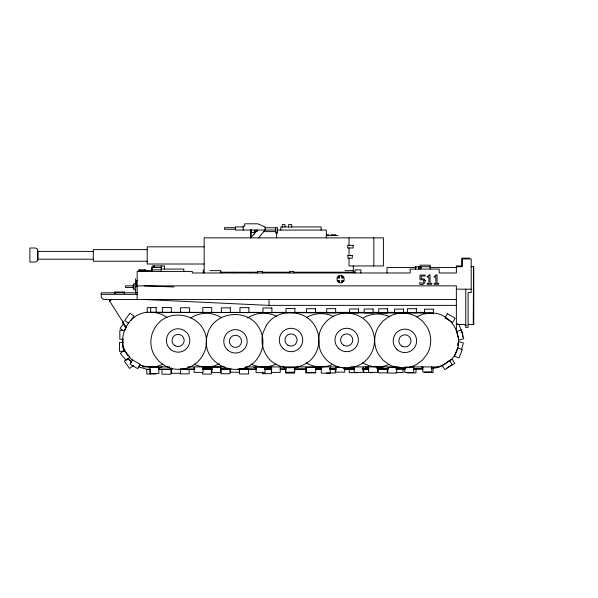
<?xml version="1.0" encoding="UTF-8"?>
<svg xmlns="http://www.w3.org/2000/svg" width="598" height="598" viewBox="0 0 598 598"><rect width="100%" height="100%" fill="white"/><g stroke="black" fill="none" stroke-linecap="round" stroke-linejoin="round"><path stroke-width="0.9" d="M457.769 345.509L458.128 342.841M122.455 338.737L122.53 346.152L124.048 351.325M457.889 344.179L458.621 341.6L463.383 342.96L461.417 349.837M130.947 320.319L133.974 316.088L129.945 313.21L124.743 320.468L128.772 323.354M450.159 360.504C468.339 344.538 454.689 311.947 430.732 313.075L150.689 312.306L150.689 307.619M250.831 237.862L257.222 230.058M258.635 237.862L265.034 230.058M123.42 324.116L119.989 328.235L122.523 330.343M124.362 330.716L125.505 329.341M450.541 360.011L444.74 364.384L437.983 367.127L431.636 367.949M128.391 358.284L124.362 361.162L129.564 368.428L133.586 365.542M111.407 299.516L109.427 300.779L126.522 327.652M109.576 301.011L110.899 300.174M123.651 321.679L122.336 322.516L125.954 328.212M162.208 366.813L158.791 368.017M449.188 360.953L452.282 359.166L454.757 363.449L447.02 367.92M162.716 364.152C155.562 367.897 146.854 367.598 139.424 364.773M383.938 366.701L382.264 367.426A28.48 28.48 0 0 1 376.867 368.443M416.724 316.761L422.532 321.126L426.979 326.822A27.067 27.067 0 0 1 426.979 354.315L422.532 360.011L416.724 364.384A28.457 28.457 0 0 1 388.715 364.376L382.914 360.011L378.459 354.315A27.067 27.067 0 0 1 378.459 326.822L382.914 321.126L388.715 316.761A28.457 28.457 0 0 1 416.724 316.761L423.481 314.01L430.732 313.075M442.67 365.557L437.601 367.621L431.255 368.443M382.279 366.918L376.718 367.77M147.467 312.246C127.097 313.748 115.175 339.814 128.084 355.9M211.894 367.336L208.149 368.024L202.677 367.613M270.281 366.918L255.234 366.918M321.373 367.493L315.699 367.456M404.801 367.792L402.723 368.062L395.472 367.127M347.924 255.443L352.304 255.443L352.304 258.157L347.924 258.157L347.924 255.443L352.304 255.443M150.307 374.012L150.307 369.332L147.086 369.385L138.43 366.813M158.62 369.243L172.112 369.213M180.499 369.19L195.023 369.153M202.871 369.13L212.2 369.108M220.587 369.086L230.843 369.063M239.23 369.041L256.138 368.996M264.406 368.981L271.866 368.959M280.073 368.936L285.844 368.921M294.238 368.899L306.355 368.869M315.378 368.846L321.769 368.831M329.662 368.809L336.188 368.794M343.738 368.779L353.904 368.749M362.291 368.727L368.817 368.712M377.211 368.689L388.401 368.667M395.854 368.645L405.182 368.622M413.569 368.6L422.891 368.577M243.177 226.934L235.373 226.934L235.373 230.036L275.745 230.058M235.373 227.696L224.444 227.696L224.444 229.258L235.373 229.258M265.034 227.763L277.517 227.763L277.517 233.175L275.745 233.175L275.745 227.763M277.465 230.058L326.329 230.058L326.329 237.862M254.404 231.62L257.103 231.62M263.412 231.62L276.014 231.62M326.381 234.737L328.743 234.737M331.128 234.737L335.807 234.737M326.381 235.522L338.057 235.522M204.165 246.839L147.19 246.839L147.19 264.01L204.165 264.01M147.19 249.62L93.34 249.62L93.34 261.221L147.19 261.221M93.34 251.407L37.921 251.407L37.921 259.211L93.34 259.211M469.647 258.157L461.843 258.157L461.843 265.961L456.379 265.961L456.379 272.98L439.179 272.98L439.179 269.078L410.146 269.078L410.146 272.98L192.332 272.98L192.332 271.425L137.159 271.425L137.159 299.516M430.291 266.738L415.408 266.738L415.408 269.078M430.62 266.738L430.463 267.523M456.379 266.738L462.232 266.738L462.232 258.934L471.209 258.934L471.209 292.542L468.085 292.542L468.085 327.42L465.745 327.42L465.745 289.178M471.037 266.738L473.765 266.738L473.765 324.497L468.092 324.497M160.989 267.523L151.84 267.523L151.84 271.425M416.253 267.523L387.011 267.523L387.011 272.98M418.944 267.523L421.71 267.523M429.902 267.523L456.379 267.523M151.481 269.078L152.146 269.078L152.146 265.961L164.555 265.961L164.555 269.078M160.84 269.078L183.803 269.078L183.803 271.425M151.84 269.862L161.206 269.862L161.206 271.425M152.46 270.64L138.407 270.64L138.407 271.425M209.95 270.64L220.871 270.64L220.871 272.98M344.956 270.64L352.76 270.64M220.139 272.202L257.618 272.202M262.305 272.202L289.813 272.202M293.715 272.202L354.958 272.202M137.159 280.395L136.381 280.395L136.381 285.082L137.159 285.082M135.604 283.407L136.381 283.407M136.381 283.564L134.042 283.527L134.042 289.768L135.604 289.768M133.257 285.866L125.453 285.866L125.453 287.429L133.257 287.429M137.159 285.859L456.356 285.859L456.379 331.374M135.604 286.524L137.159 286.524M135.604 286.681L137.159 286.681M456.379 289.178L471.209 289.178M114.951 292.018L114.951 293.581L114.891 292.018L124.317 292.018L124.317 293.581L124.257 292.018M137.159 292.796L101.256 292.796L101.256 297.408L103.372 299.516L456.356 299.516M101.256 294.358L137.159 294.358M144.185 299.516L269.04 305.376L456.379 305.376M155.712 312.38L221.903 312.38M230.29 312.38L240.546 312.38M248.006 312.38L263.853 312.38M272.247 312.38L286.233 312.38M294.62 312.38L306.737 312.38M315.131 312.38L327.248 312.38M335.642 312.38L350.555 312.38M358.95 312.38L364.541 312.38M372.935 312.38L378.527 312.38M386.913 312.38L395.308 312.38M403.695 312.38L407.425 312.38M415.819 312.38L425.141 312.38M456.379 323.712L457.53 323.712M473.257 323.712L473.549 266.738M456.595 324.497L465.177 324.497M464.96 325.275L466.522 325.275M124.795 330.328L119.839 330.328L119.839 339.26L123.143 339.26M461.058 332.301L462.62 332.301L462.62 336.853M122.762 342.37L119.458 342.37L119.458 351.303L124.406 351.303M169.563 366.918L142.66 366.918L142.66 365.684M187.72 366.918L224.474 366.918M244.948 366.918L338.535 366.918M350.54 366.918L398.926 366.918M410.512 366.918L438.506 366.918M305.989 367.329L315.699 367.329M342.056 367.426L335.799 367.426L335.799 372.15L344.74 372.15L344.74 367.426M431.24 368.57L433.034 368.57L433.034 372.472L424.094 372.472M354.592 368.764L349.232 368.764L349.232 372.666L358.165 372.666M368.256 368.727L363.786 368.727L363.786 372.629L372.726 372.629M329.909 368.824L335.269 368.824L335.269 372.988L326.336 372.988M264.368 368.981L271.514 368.981L271.514 373.668L262.582 373.668L262.582 372.106M413.308 369.011L415.984 369.011L415.984 372.913L407.051 372.913M203.32 369.138L211.363 369.138L211.363 374.086L202.43 374.086L202.43 372.434M237.675 369.13L239.462 369.13L239.462 372.255L230.529 372.255L230.529 369.13M159.061 369.258L172.112 369.258M180.207 369.19L194.485 369.258M202.871 369.258L212.2 369.258M220.587 369.258L230.843 369.258M239.23 369.258L256.011 369.258M264.406 369.258L271.866 369.258M280.253 369.258L285.844 369.258M294.238 369.258L306.355 369.258M315.677 369.258L321.276 369.258M329.662 369.258L336.188 369.258M344.583 369.258L353.904 369.258M362.291 369.258L368.817 369.258M377.211 369.258L388.401 369.258M395.854 369.258L405.182 369.258M413.569 369.258L422.891 369.258M150.307 369.332L146.846 369.332L146.846 374.012L155.779 374.012M305.989 372.621L315.699 372.621M395.951 372.554L403.097 372.554L403.097 368.652M180.207 373.877L189.14 373.877L189.14 369.19M144.185 285.859L174.003 286.95M284.528 368.674L286.233 368.839M366.768 366.94L368.57 367.217M154.777 312.38L161.804 314.361L167.081 317.478M421.411 366.933L423.1 367.621M424.176 279.109L421.186 278.578L421.186 276.112L425.073 276.112L425.073 275.028L419.983 275.028L419.983 279.804L423.04 279.804L423.862 281.344L422.779 283.28L419.602 282.652L419.602 283.96C422.779 286.285 427.189 281.957 424.176 279.109A2.302 2.302 0 0 1 425.066 280.589M128.323 359.204L131.612 362.313M129.355 357.193L132.524 360.422M129.43 359.734L131.508 362.642M458.958 324.482L461.873 331.972M431.726 366.918L431.726 371.866L422.793 371.866L422.793 366.918M430.179 269.078L430.179 265.176L420.005 265.176L420.005 266.738M420.813 266.738L420.813 269.078M418.944 266.738L418.944 269.078M418.75 266.738L418.75 269.078M415.603 266.738L415.603 269.078M377.488 366.918L377.488 372.382L368.547 372.382L368.547 366.918M373.832 237.862L373.832 265.961M363.173 366.918L363.173 372.382L354.24 372.382L354.24 366.918L353.717 367.127A28.472 28.472 0 0 1 343.73 367.934M360.856 272.98L360.856 269.862L354.958 269.862L354.958 272.98M353.276 265.961L353.276 272.105M349.015 237.862L349.015 245.322M349.015 247.901L349.015 255.638M349.015 258.216L349.015 265.961L383.415 265.961L383.415 237.862L204.165 237.862L204.165 272.98M330.216 366.918L330.216 373.159L321.283 373.159L321.283 366.918M321.104 230.058L321.104 226.934L280.828 226.934L280.828 230.058M315.699 367.112L315.699 372.831L305.989 372.831L305.989 367.112M306.131 369.011L306.131 372.913M294.53 368.921L294.53 373.092L285.597 373.092L285.597 368.921M293.715 272.98L293.715 271.425L289.813 271.425L289.813 272.98M291.697 227.322L291.697 224.594L288.572 224.594L288.572 227.322M284.969 226.934L284.969 224.594L282.286 224.594L282.286 227.322M280.26 366.918L280.26 372.382L271.328 372.382L271.328 366.918M276.612 232.659L276.612 237.862M275.566 230.058L275.566 231.62M269.04 299.516L269.04 305.376M265.034 230.11L265.034 226.934L257.671 223.809L244.739 223.809L244.739 226.156L243.177 226.156L243.177 230.058M264.996 367.209L264.996 372.674L256.071 372.674L256.071 367.209M262.305 272.98L262.305 271.425L257.618 271.425L257.618 272.98M256.834 230.058L256.834 231.62M254.995 230.058L254.995 232.398L251.093 232.398L251.093 230.058M254.404 232.51L254.404 234.296M251.28 229.557L251.28 237.862M250.502 229.557L250.502 237.862M250.181 272.202L250.181 272.98M233.564 272.202L233.564 272.98M211.744 312.5L211.744 307.551L202.812 307.551L202.812 312.5M203.245 269.862L203.245 272.98M203.073 366.918L203.073 372.382L194.133 372.382L194.133 366.918M189.529 312.44L189.529 307.761L180.596 307.761L180.596 312.44M180.394 368.809L180.394 373.294L171.462 373.294L171.462 367.912M171.32 312.395L171.32 307.447L162.379 307.447L162.379 312.395M170.931 369.235L170.931 374.191L161.998 374.191L161.998 369.235M161.251 265.961L161.251 269.078M154.434 265.961L154.434 267.523M153.828 265.961L153.828 267.523M146.211 270.64L146.211 271.425M145.822 271.425L145.822 269.862L138.803 269.862L138.803 271.425M144.596 269.862L144.596 271.425M139.917 269.862L139.917 271.425M135.604 278.75L135.604 293.312M133.257 284.207L133.257 288.886M122.844 339.372L122.844 342.901M122.53 338.453L122.53 346.152M298.148 367.127A28.457 28.457 0 0 1 294.552 367.83M285.425 367.531A28.457 28.457 0 0 1 283.646 367.127M389.208 364.399A28.263 28.001 0 0 1 362.769 362.807M332.705 364.406A28.697 28.435 0 0 1 306.079 362.822M276.209 364.055A29.138 28.876 0 0 1 250.906 364.055M271.716 366.948A28.487 28.487 0 0 1 264.57 368.465M256.363 367.934A28.487 28.487 0 0 1 253.709 367.239M367.77 367.792A28.48 28.48 0 0 1 365.139 367.037M321.014 368.204A28.226 28.226 0 0 1 315.58 368.204M212.028 367.964A28.487 28.487 0 0 1 202.916 368.361M219.406 363.808A28.555 28.3 0.8 0 1 194.103 364.234M247.692 317.942A28.876 28.682 0 0 1 276.523 316.282M190.807 317.867A28.405 28.211 0.8 0 1 220.797 317.291M363.457 317.747A28.099 27.904 0 0 1 389.941 316.888M306.677 317.418A28.487 28.285 0 0 1 333.527 316.544M207.364 334.731C198.566 365.46 243.782 383.273 259.166 355.788A27.329 27.329 0 0 0 259.166 328.033C247.781 307.073 212.94 311.438 207.364 334.731M206.467 342.056C206.303 351.736 200.883 360.796 192.563 365.692A28.241 28.241 0 0 1 164.756 365.692L159.001 361.356L154.583 355.698A26.865 26.865 0 0 1 154.576 328.414C167.784 304.733 206.945 314.675 206.467 342.056M319.414 333.452L318.682 338.887L319.414 347.685A27.418 27.418 0 0 0 332.339 364.287L332.466 364.384A28.457 28.457 0 0 0 360.474 364.376L360.631 364.264A27.381 27.381 0 0 0 370.73 354.315A27.067 27.067 0 0 0 370.73 326.822A27.351 27.351 0 0 0 360.654 316.895L360.474 316.761A28.457 28.457 0 0 0 332.466 316.761L332.339 316.858A27.418 27.418 0 0 0 319.407 333.452M429.117 274.99L428.609 276.014L427.204 276.291L427.204 277.136L428.886 277.136L428.886 283.355L427.204 283.355L427.204 284.297L431.726 284.297L431.726 283.355L430.082 283.355L430.082 274.99L429.117 274.99M436.084 274.99L435.576 276.014L434.17 276.291L434.17 277.136L435.852 277.136L435.852 283.355L434.17 283.355L434.17 284.297L438.693 284.297L438.693 283.355L437.048 283.355L437.048 274.99L436.084 274.99M457.649 347.864L454.398 356.184L459.017 357.985L462.261 349.658L457.649 347.864M266.334 325.447L263.255 332.077A27.456 27.456 0 0 0 265.34 353.343C276.052 374.826 311.229 371.597 317.65 348.402A27.456 27.456 0 0 0 315.565 327.136C306.086 308.575 277.076 307.611 266.334 325.447M132.502 359.891L130.028 364.182L137.764 368.645L140.238 364.361L132.502 359.891M447.401 313.718L444.927 318.001L452.664 322.471L455.138 318.181L447.401 313.718M343.79 281.112L342.228 282.667L342.228 281.112L343.79 281.112M124.175 350.234L120.37 353.403L126.088 360.265L129.893 357.096L124.175 350.234M338.931 275.768L337.063 277.33L338.931 277.33L338.931 275.768M449.502 360.504L442.109 365.528L444.89 369.616L452.282 364.601L449.502 360.504M37.704 260.713L35.603 262.051L29.9 262.051L29.9 248.006L35.603 248.006L37.704 249.321L37.704 260.713M461.305 330.081L456.543 331.449L459.01 340.038L463.764 338.67L461.305 330.081M353.141 245.322L347.685 245.322L347.685 247.976L353.141 247.976L353.141 245.322M341.764 275.768L339.425 275.768L339.425 278.107L337.085 278.107L337.085 280.447L339.425 280.447L339.425 282.787L341.764 282.787L341.764 280.447L344.104 280.447L344.104 278.107L341.764 278.107L341.764 275.768M343.79 277.21L342.228 277.21L342.228 275.723L343.79 277.21M338.849 281.112L337.287 281.112L338.849 282.667L338.849 281.112M156.16 307.619L147.228 307.619L147.228 312.306L156.16 312.306L156.16 307.619M248.888 307.641L239.955 307.641L239.955 312.597L248.888 312.597L248.888 307.641M230.32 307.865L221.38 307.865L221.38 312.545L230.32 312.545L230.32 307.865M271.903 307.97L262.971 307.97L262.971 312.649L271.903 312.649L271.903 307.97M294.911 308.538L285.979 308.538L285.979 312.709L294.911 312.709L294.911 308.538M315.445 308.718L306.512 308.718L306.512 312.619L315.445 312.619L315.445 308.718M335.657 308.643L326.725 308.643L326.725 312.814L335.657 312.814L335.657 308.643M416.372 308.718L407.432 308.718L407.432 312.619L416.372 312.619L416.372 308.718M387.661 308.777L378.728 308.777L378.728 312.948L387.661 312.948L387.661 308.777M358.553 308.972L349.613 308.972L349.613 312.874L358.553 312.874L358.553 308.972M373.107 309.009L364.175 309.009L364.175 312.911L373.107 312.911L373.107 309.009M403.478 309.084L394.545 309.084L394.545 312.986L403.478 312.986L403.478 309.084M433.415 309.159L424.483 309.159L424.483 313.06L433.415 313.06L433.415 309.159M413.734 367.015L404.801 367.015L404.801 372.479L413.734 372.479L413.734 367.015M220.826 367.112L211.894 367.112L211.894 372.621L220.826 372.621L220.826 367.112M158.866 367.232L149.934 367.232L149.934 373.481L158.866 373.481L158.866 367.232M294.732 367.538L285.799 367.538L285.799 372.218L294.732 372.218L294.732 367.538M396.743 367.561L387.81 367.561L387.81 373.062L396.743 373.062L396.743 367.561M387.28 368.689L378.347 368.689L378.347 372.86L387.28 372.86L387.28 368.689M248.506 369.041L239.574 369.041L239.574 373.989L248.506 373.989L248.506 369.041M229.931 369.086L220.998 369.086L220.998 373.772L229.931 373.772L229.931 369.086M338.857 348.686A11.706 11.706 0 0 0 358.127 342.385A11.706 11.706 0 0 0 343.028 328.848A11.706 11.706 0 0 0 338.857 348.686M397.094 349.568A11.706 11.706 0 0 0 416.365 343.259A11.706 11.706 0 0 0 401.273 329.722A11.706 11.706 0 0 0 397.094 349.568M232.42 346.616A6.1 6.1 0 0 0 241.57 341.331A6.1 6.1 0 0 0 232.42 336.046A6.1 6.1 0 0 0 232.42 346.616M287.989 345.27A6.1 6.1 0 0 0 297.139 339.985A6.1 6.1 0 0 0 287.989 334.708A6.1 6.1 0 0 0 287.989 345.27M401.856 346.137A6.1 6.1 0 0 0 411.013 340.853A6.1 6.1 0 0 0 401.856 335.568A6.1 6.1 0 0 0 401.856 346.137M283.22 348.701A11.706 11.706 0 0 0 302.491 342.4A11.706 11.706 0 0 0 287.399 328.863A11.706 11.706 0 0 0 283.22 348.701M170.281 349.187A11.706 11.706 0 0 0 189.551 342.878A11.706 11.706 0 0 0 174.459 329.341A11.706 11.706 0 0 0 170.281 349.187M175.05 345.756A6.1 6.1 0 0 0 184.199 340.471A6.1 6.1 0 0 0 175.05 335.186A6.1 6.1 0 0 0 175.05 345.756M343.618 345.255A6.1 6.1 0 0 0 352.768 339.97A6.1 6.1 0 0 0 343.618 334.693A6.1 6.1 0 0 0 343.618 345.255M227.651 350.047A11.706 11.706 0 0 0 246.922 343.745A11.706 11.706 0 0 0 231.83 330.208A11.706 11.706 0 0 0 227.651 350.047"/></g></svg>
